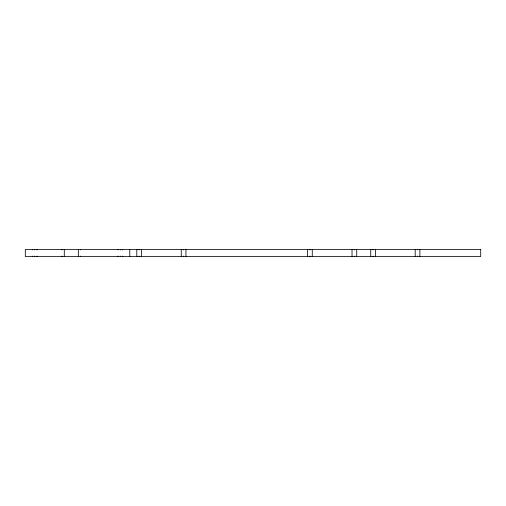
<?xml version="1.0" encoding="UTF-8"?>
<svg xmlns="http://www.w3.org/2000/svg" width="506" height="506" viewBox="0 0 506 506"><rect width="100%" height="100%" fill="white"/><g stroke="black" fill="none" stroke-linecap="round" stroke-linejoin="round"><path stroke-width="0.76" d="M419.879 249.49L419.879 256.51M417.539 249.49L417.539 249.932M417.539 256.068L417.539 256.51M415.198 249.49L415.198 256.51M375.427 249.49L375.427 256.51M373.086 249.49L373.086 249.932M373.086 256.068L373.086 256.51M370.746 249.49L370.746 256.51M356.711 249.49L356.711 256.51M354.371 249.49L354.371 249.932M354.371 256.068L354.371 256.51M352.031 249.49L352.037 256.51M312.265 249.49L312.265 256.51M309.925 249.49L309.925 249.932M309.925 256.068L309.925 256.51M307.585 249.49L307.585 256.51M185.936 249.49L185.936 256.51M183.596 249.49L183.596 249.932M183.596 256.068L183.596 256.51M181.262 249.49L181.262 256.51M141.49 249.49L141.49 256.51M139.15 249.49L139.15 249.932M139.15 256.068L139.15 256.51M136.81 249.49L136.81 256.51M129.789 249.49L129.789 256.51M122.775 249.49L122.775 249.932M122.775 256.068L122.775 256.51M120.434 249.49L120.434 249.932M120.434 256.068L120.434 256.51M118.094 249.49L118.094 249.932M118.094 256.068L118.094 256.51M80.663 249.49L80.663 249.932M80.663 256.068L80.663 256.51M78.329 249.49L78.329 256.51M64.287 249.49L64.287 256.51M61.953 249.49L61.953 249.932M61.953 256.068L61.953 256.51M36.995 249.49L36.995 249.932M36.995 256.068L36.995 256.51M34.655 249.49L34.655 249.932M34.655 256.068L34.655 256.51M32.321 249.49L32.321 249.932M32.321 256.068L32.321 256.51M480.7 249.49L25.3 249.49L25.3 256.51L480.7 256.51L480.7 249.49"/></g></svg>
